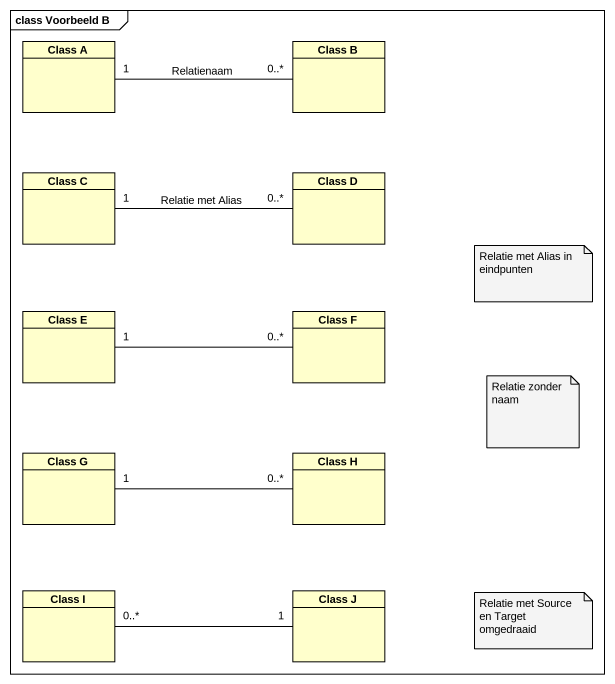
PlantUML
@startuml
mainframe class Voorbeeld B
hide circle
hide empty members
class "Class A" as Class_A
class "Class B" as Class_B
class "Class C" as Class_C
class "Class D" as Class_D
class "Class E" as Class_E
class "Class F" as Class_F
class "Class G" as Class_G
class "Class H" as Class_H
class "Class I" as Class_I
class "Class J" as Class_J
Class_A "1" -right- "0..*" Class_B : Relatienaam
Class_C "1" -right- "0..*" Class_D : Relatie met Alias
Class_E "1" -right- "0..*" Class_F
Class_G "1" -right- "0..*" Class_H
Class_I "0..*" -right- "1" Class_J
note as N1
  Relatie met Alias in eindpunten
end note
note as N2
  Relatie zonder naam
end note
note as N3
  Relatie met Source en Target omgedraaid
end note
@enduml
